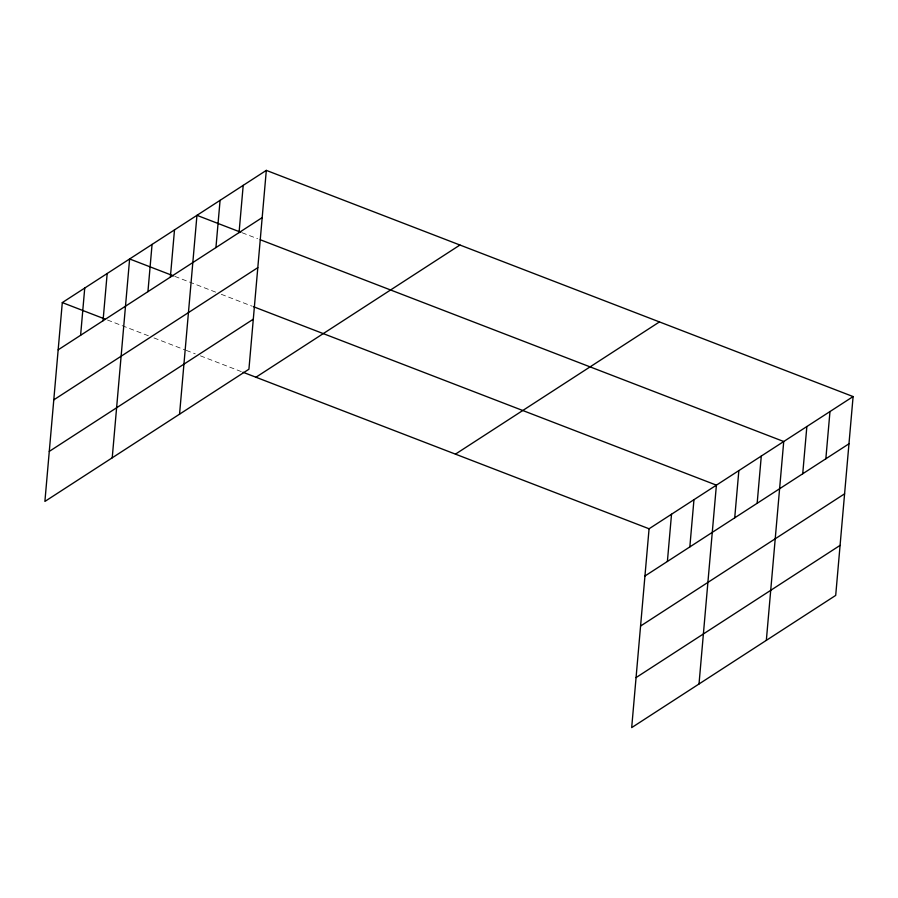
<?xml version="1.0" encoding="UTF-8"?>
<svg xmlns="http://www.w3.org/2000/svg" width="898" height="898" viewBox="0 0 898 898"><rect width="100%" height="100%" fill="white"/><g stroke="black" fill="none" stroke-linecap="round" stroke-linejoin="round"><path stroke-width="0.67" stroke-dasharray="4.49 3.37" d="M242.134 232.75L257.625 238.722M174.807 276.382L216.115 292.31M221.278 294.297L252.259 306.24M107.479 320.014L148.787 335.931M153.951 337.929L184.932 349.872M186.223 350.366L195.259 353.846M200.422 355.844L241.73 371.761"/><path stroke-width="1.35" d="M266.313 170.384L62.299 302.592L44.9 501.432L248.926 369.224L266.313 170.384L853.1 396.568L835.701 595.408L631.687 727.616L649.074 528.776L853.1 396.568M80.607 335.28L84.738 288.056M103.046 320.743L107.176 273.508M112.228 457.812L129.626 258.961L173.516 275.888M147.934 291.648L152.065 244.424M170.373 277.112L174.504 229.877M179.555 414.18L196.954 215.34L240.844 232.256M215.935 247.579L220.077 200.355M239.059 232.593L243.201 185.37M667.394 561.463L671.524 514.228M689.832 546.916L693.963 499.692M699.014 683.984L716.402 485.144L253.55 306.734M734.721 517.832L738.852 470.608M757.16 503.295L761.291 456.061M766.342 640.353L783.73 441.513L260.207 239.721M802.722 473.762L806.853 426.528M825.846 458.777L829.976 411.542M58.168 349.827L262.182 217.608M53.79 399.857L257.805 267.649M49.278 451.402L253.303 319.194M255.93 377.239L459.956 245.019M455.443 454.141L659.458 321.922M644.944 576.011L848.969 443.792M640.566 626.041L844.591 493.821M636.065 677.586L840.079 545.378M62.299 302.592L104.898 319.014M243.021 372.255L649.074 528.776"/></g></svg>
